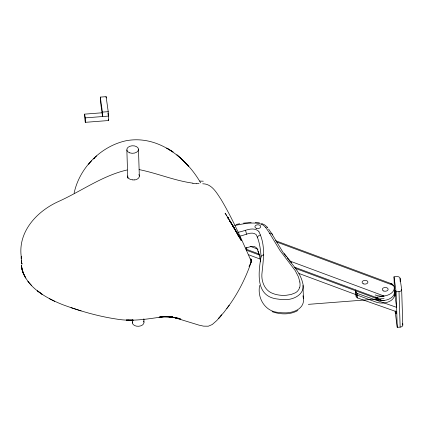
<?xml version="1.0" encoding="UTF-8"?>
<svg xmlns="http://www.w3.org/2000/svg" width="424" height="424" viewBox="0 0 424 424"><rect width="100%" height="100%" fill="white"/><g stroke="black" fill="none" stroke-linecap="round" stroke-linejoin="round"><path stroke-width="0.64" d="M239.698 236.099C244.908 235.479 251.474 230.783 256.16 234.583C259.101 240.392 260.182 247.049 260.818 253.488A123.58 79.988 -1.8 0 1 260.935 257.214C258.306 273.448 255.386 296.869 277.99 299.084A25.445 16.472 -1.8 0 0 283.836 299.503C293.466 300.505 306.324 293.763 302.545 282.448C300.653 274.487 295.343 268.005 290.329 261.767M259.673 285.437C257.024 297.929 265.069 311.619 278.414 312.409A25.445 16.472 -1.8 0 0 284.26 312.827C292.639 313.246 304.618 309.091 303.43 298.782L303.006 285.458M260.129 234.366C265.572 247.203 263.161 261.014 261.873 274.339C261.423 282.05 265 290.631 272.69 293.424A21.142 13.685 -1.8 0 0 286.38 295.252L291.14 294.484L295.295 292.83A12.301 7.961 -1.8 0 0 296.461 292.067A11.602 7.51 -1.8 0 0 297.558 291.124L298.846 289.422L299.71 287.286M226.835 308.497C237.61 294.341 245.682 278.271 251.427 261.465L251.241 260.585A2.995 2.003 20.2 0 1 251.4 261.444M21.571 262.408L21.55 261.438M376.655 297.993L375.251 297.081L376.751 297.33A1.659 1.246 47.4 0 0 377.19 297.288M251.379 261.438L251.315 261.762A2.586 1.707 21 0 1 251.178 262.037A2.873 1.881 17.3 0 1 251.013 262.265L250.997 262.255A4.463 3.196 53.4 0 0 251.098 262.154L249.021 266.452M74.105 193.217C79.378 167.931 100.833 146.211 126.108 140.736C157.415 134.869 185.797 157.023 200.637 182.839M251.427 261.465C249.492 263.357 252.619 259.567 250.796 258.921M21.9 263.203L21.884 263.23A0.917 0.519 54.5 0 0 21.857 263.352L21.863 263.723A0.917 0.519 51.7 0 0 21.894 263.876L21.984 264.051M229.22 305.222L224.121 312.091L216.797 320.539L212.239 324.53L208.301 326.21L203.578 326.146L198.999 325.134L173.808 317.417M218.848 318.069L219.081 317.762M250.913 260.919L250.913 260.919A4.463 1.177 -39.2 0 0 250.987 260.776M89.671 163.012L88.695 164.173L91.499 160.866M220.045 316.898L221.752 314.894L218.636 318.551M96.545 155.947L93.519 158.952L94.716 157.765M297.871 310.511C290.127 314.953 280.28 314.619 272.07 311.661M377.546 297.203L377.201 297.304M238.442 232.177C244.584 231.292 252.153 226.448 258.015 230.725A9.895 6.408 -1.8 0 1 259.006 231.875M245.697 247.892C249.105 247.409 253.775 244.754 256.584 247.907C258.937 252.185 259.748 257.156 260.686 261.905M234.811 225.504C242.48 223.872 250.436 222.362 258.296 223.369A10.844 7.017 -1.8 0 1 261.688 224.386M127.115 169.971C102.147 175.727 81.196 191.357 58.088 201.686C36.432 211.571 17.299 232.331 21.401 257.797M380.773 296.588L382.252 296.296M380.28 296.689L377.874 297.123M235.993 224.492L239.682 223.755M382.421 296.265L382.84 296.191M162.461 316.505L170.263 316.823L161.337 316.765L172.642 316.49L159.138 317.194L166.097 316.352C149.757 318.546 133.242 321.949 116.733 319.097C98.283 316.341 80.284 311.147 62.8 304.713C45.273 297.781 23.892 285.956 21.428 265.154C21.598 269.743 23.394 274.095 25.663 278.022L23.325 273.469L21.953 269.065M134.631 179.808L134.037 179.887A5.835 3.684 -4.2 0 1 132.845 179.919M159.138 317.194L161.549 316.892M243.434 223.157L251.172 222.404M100.308 97.107L102.417 112.1L102.56 116.542L100.451 101.548L100.308 97.107L106.111 96.656L108.221 111.655L108.507 120.538L85.288 122.329L84.62 114.141L102.03 112.795M102.417 112.1L108.221 111.655M84.62 114.141L85.145 117.888L108.364 116.097L107.924 112.97M394.601 295.533L394.007 276.814L396.906 276.591A2.915 1.887 -1.8 0 1 400.071 278.239L401.655 289.486L402.789 325.017A2.915 1.887 -1.8 0 1 400.15 327.121L397.246 327.344L395.11 311.375M394.007 276.814L396.111 291.813L399.016 291.59A2.915 1.887 -1.8 0 0 401.655 289.486M308.386 304.353L384.086 298.501M383.588 300.494L383.444 300.499A7.325 7.24 -53.7 0 1 382.978 300.484L382.554 300.462A8.411 8.342 86.4 0 1 382.384 300.441L377.991 298.862M202.714 183.783C211.841 183.714 216.632 192.856 221.052 199.418C232.739 218.985 241.765 239.984 251.05 260.749M162.366 316.521L176.686 317.65L167.332 316.532M390.308 283.582L392.725 284.356A9.116 5.258 -62.7 0 1 392.836 284.451L392.868 284.467M199.026 183.634L196.556 183.475M255.227 222.383L259.424 222.828M192.92 183.163C174.55 180.688 157.251 173.22 139.109 169.6M166.696 316.479L178.711 318.318L168.657 316.511M170.808 316.914L180.831 319.108L173.919 317.438M172.711 317.104L171.503 316.77L172.653 317.094M21.873 263.134L21.889 263.134A1.654 0.747 -62.8 0 1 21.64 262.647M380.641 300.054L295.348 268.381M71.02 307.617L81.101 310.909M355.853 290.8L356.038 292.104A2.915 1.887 -1.8 0 0 357.49 293.541L396.61 307.358L394.5 292.359M355.264 290.032L356.176 296.546A2.915 1.887 -1.8 0 0 357.628 297.982L396.753 311.799M275.531 240.684L392.004 283.947M276.729 242.04L393.663 285.479A12.291 7.955 -1.8 0 1 389.449 294.394A12.291 7.955 -1.8 0 1 375.166 294.934M250.187 246.307L258.025 249.217M289.369 260.861L384.006 296.01M245.968 249.137L259.509 254.167M294.601 267.2L375.245 297.155M246.545 250.261L259.52 255.078M248.718 254.813L260.516 259.197M299.015 273.496L375.394 301.861A12.285 7.95 -1.8 0 0 389.2 301.549A12.285 7.95 -1.8 0 0 394.198 293.127M261.486 223.374L264.756 224.974L267.486 227.328M49.391 298.687L54.744 301.353M377.535 298.565L377.233 298.332M266.813 227.259L267.544 227.927M265.742 227.55L268.991 232.23A80.756 52.274 -1.8 0 1 269.6 233.29L280.052 250.568L295.199 270.57L298.411 276.793L299.858 281.971M27.867 281.229L31.402 285.326M290.016 261.375L287.202 257.877M284.271 253.584L291.606 262.853M268.572 229.055L271.445 233.179L282.771 251.951A167.766 108.592 -1.8 0 0 285.368 255.524M285.67 255.916L286.274 256.706M259.006 231.87L259.976 233.942M225.648 214.062L225.102 213.193L226.193 214.926M226.315 215.127L226.814 215.927M226.087 214.761L226.591 215.572M227.01 216.235L228.536 218.71L227.942 217.745M227.635 217.242L228.096 217.994M230.126 221.418L229.331 220.136L233.375 226.681M230.963 222.78L240.148 238.071M228.138 218.058L229.379 220.088M232.707 225.6L230.078 221.233M227.502 217.056L228.562 218.821M227.799 217.549L228.048 217.968M231.599 223.777L231.266 223.215L235.394 230.274M227.969 217.83L230.2 221.582L229.607 220.575M231.022 222.812L233.274 226.602M238.124 234.589L240.874 239.231M231.531 223.66L237.896 234.684M232.702 225.637L232.522 225.329M233.057 226.236L234.022 227.889M233.502 226.994L232.092 224.593L237.281 233.603M229.585 220.544L230.147 221.498M232.85 225.886L233.926 227.73M230.672 222.399L231.25 223.395M234.117 228.054L235.771 230.932M235.304 230.11L236.417 232.071M232.394 225.393L232.999 226.458M236.295 231.854L236.873 232.871M237.679 234.308L238.267 235.357M237.647 234.249L239.168 236.984M239.979 238.277L234.838 229.045L241.288 240.62M240.62 239.433L241.261 240.583M239.131 236.91L238.087 235.039L238.717 236.168M239.12 236.889L238.166 235.156L239.104 236.862M22.981 272.362L23.824 274.582L22.149 269.977L21.428 265.154M21.539 261.65L21.688 262.403M302.969 295.772L303.43 298.782M402.588 323.613L402.789 325.017M108.327 119.287L108.507 120.538M21.767 268.18L21.465 265.779L21.539 266.367M395.751 310.909L396.133 313.866L396.09 311.317M134.684 179.983A5.809 3.625 -4.3 0 0 139.348 176.151L139.316 175.801A5.862 3.408 -6.2 0 0 138.823 174.64M21.343 261.158L21.226 256.859M400.071 278.239L400.176 281.573M399.016 291.59L400.15 327.121M396.111 291.813L397.246 327.344M357.49 293.541L357.628 297.982M356.038 292.104L356.176 296.546M138.463 149.078L139.332 176.151M143.884 318.769L143.99 322.07M126.856 149.974L127.741 177.709M132.277 319.664L132.383 322.966M106.111 96.656L106.154 97.928M85.145 117.888L85.288 122.329M21.523 260.712L21.582 262.933M21.226 256.653L21.237 258.905M143.619 321.058A5.83 3.774 -1.8 0 1 138.712 326.268A5.83 3.774 -1.8 0 1 132.463 321.917M196.445 183.746A81.095 47.43 -6.2 0 1 192.793 183.428M203.287 181.186A77.772 50.493 -7.9 0 1 199.768 181.075M21.608 262.657A1.139 0.387 -73.8 0 1 21.603 262.53M22.059 263.903A1.654 0.503 54 0 1 21.741 263.24M21.555 263.081A1.139 0.307 61.8 0 1 21.55 262.981M251.013 260.877A2.873 1.786 -17.2 0 0 251.178 260.601A2.682 1.569 -21.4 0 0 251.284 260.294L251.337 259.981A2.995 1.712 -23.4 0 0 251.061 259.149L251.008 259.101A2.263 1.288 -20.8 0 0 250.823 258.942M127.857 175.939A5.825 3.312 -4.1 0 0 127.73 176.967A5.846 3.408 -0.7 0 0 132.86 179.861M127.863 178.234A5.835 3.318 -4.1 0 1 127.99 177.91M269.6 233.29A2.915 2.099 -30 0 1 272.404 234.806M260.935 257.214A2.915 2.221 0.2 0 1 263.781 254.946M257.58 237.663A2.915 2.184 -18 0 1 260.363 235.002M258.688 252.291A2.915 2.184 -18 0 1 258.004 250.987M246.832 247.605A2.915 0.71 75.8 0 1 246.185 248.464M261.783 224.312A16.759 10.844 -1.8 0 1 265.663 227.577M245.348 230.301A2.915 0.71 75.8 0 1 246.408 234.281M299.81 281.976A31.874 20.628 -1.8 0 1 299.784 287.292M394.172 290.784A12.291 7.955 -1.8 0 1 389.02 299.111A12.291 7.955 -1.8 0 1 375.304 299.376M384.144 300.425A6.424 6.275 -36.6 0 1 383.588 300.468M377.879 298.909A3.662 2.979 27.9 0 1 377.524 298.676M376.655 298.061A1.643 0.779 34.6 0 1 377.18 298.385M392.709 284.806A7.341 3.779 -77.7 0 1 393.318 285.972M377.493 297.139A3.662 2.459 24.4 0 1 377.826 297.049M382.268 296.312A8.411 1.283 -9.5 0 1 382.437 296.281M382.899 296.318A7.325 1.595 -9.2 0 1 383.328 296.249M383.46 296.249A6.424 1.823 -9.1 0 1 383.974 296.18M395.073 290.636L395.566 296.1L395.12 290.292L395.073 290.636M128.525 320.083L126.262 320.062L133.322 320.147L128.525 320.083M170.671 150.499L166.754 148.093L173.082 151.993L170.671 150.499M40.799 293.313L37.45 290.853L42.087 294.272L40.799 293.313M180.354 157.913L176.898 154.845L182.908 160.198L188.622 166.383L180.354 157.913M129.749 152.852A5.83 3.774 -1.8 0 0 138.489 149.418A5.83 3.774 -1.8 0 0 129.744 146.312A5.83 3.774 -1.8 0 0 129.749 152.852M256.366 228.335A2.915 1.887 -1.8 0 0 260.739 226.617A2.915 1.887 -1.8 0 0 256.366 225.07A2.915 1.887 -1.8 0 0 256.366 228.335M363.596 283.894A2.915 1.887 -1.8 0 0 367.921 282.13A2.915 1.887 -1.8 0 0 363.506 280.63A2.915 1.887 -1.8 0 0 363.596 283.894M383.81 291.039A2.915 1.887 -1.8 0 0 388.135 289.274A2.915 1.887 -1.8 0 0 383.715 287.774A2.915 1.887 -1.8 0 0 383.81 291.039"/></g></svg>
